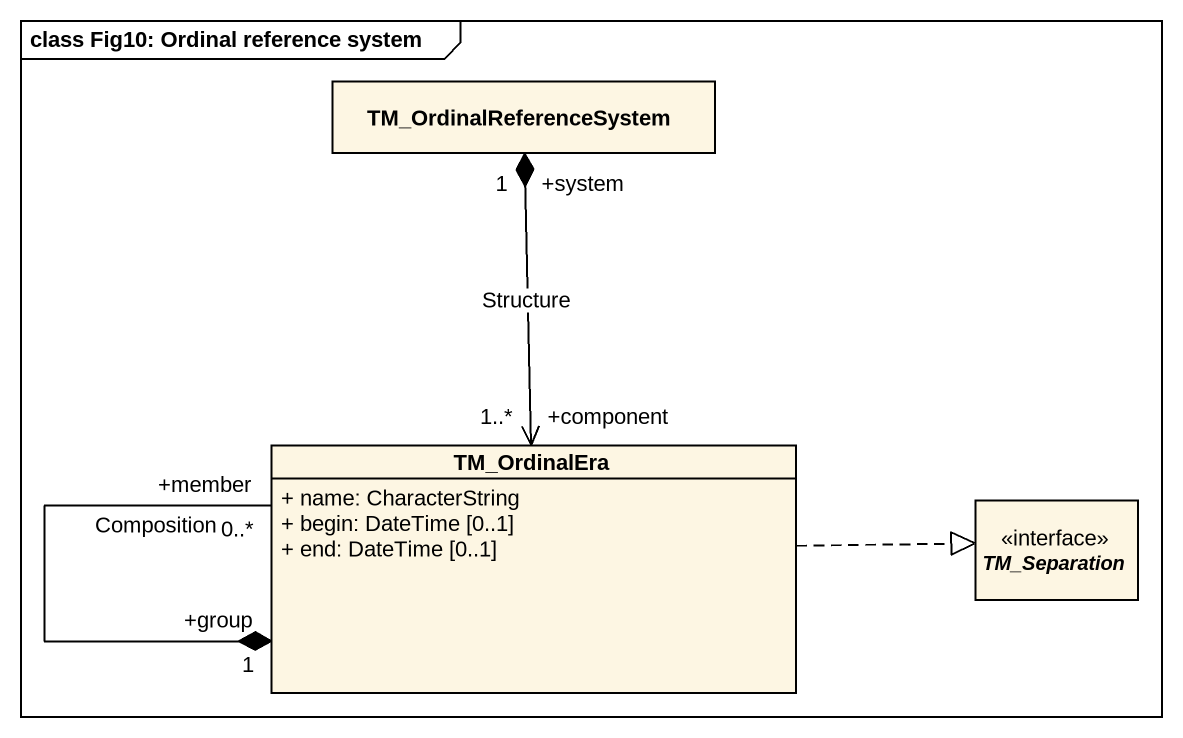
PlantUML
@startuml
mainframe class Fig10: Ordinal reference system
hide circle
hide empty members
skinparam classAttributeIconSize 0
class TM_OrdinalReferenceSystem
class TM_OrdinalEra {
  + name: CharacterString
  + begin: DateTime [0..1]
  + end: DateTime [0..1]
}
interface TM_Separation
TM_OrdinalEra "+component\n1..*" <-up-* "+system\n1" TM_OrdinalReferenceSystem : Structure
TM_OrdinalEra "+member\n0..*" --* "+group\n1" TM_OrdinalEra : Composition
TM_OrdinalEra .right.|> TM_Separation
@enduml
